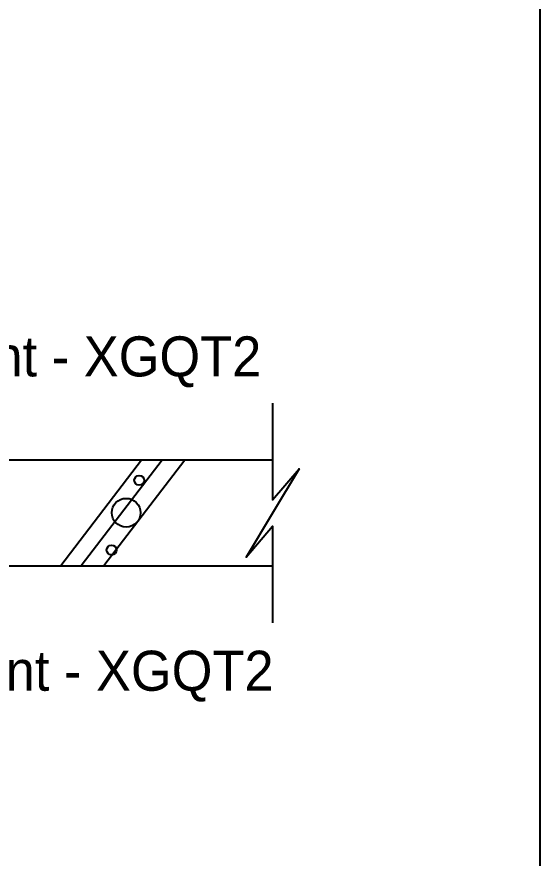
# Model space of a CAD drawing. Header units: millimetres. Extents: x 0 to 42050, y 0 to 29700.
# Drawn here: x 25610 to 27178, y 16130 to 18652 of the extents above; entities that cross this region are included whole.
import ezdxf
from ezdxf.enums import TextEntityAlignment as Align

# ---------------------------------------------------------------- set-up
doc = ezdxf.new("R2010")
doc.units = ezdxf.units.MM
doc.header["$LTSCALE"] = 50
for name, color, linetype in [('2', 2, 'Continuous'), ('4', 4, 'Continuous'), ('7', 7, 'Continuous')]:
    doc.layers.add(name, color=color, linetype=linetype)
doc.styles.add('돋움', font='')
doc.styles.get('돋움').set_extended_font_data('Dotum')

msp = doc.modelspace()

# ---------------------------------------------------------------- linework, layer by layer
at = {"layer": '2'}
msp.add_line((27177.5, 13990.5), (27177.5, 23123.3), dxfattribs=at)
at = {"layer": '4'}
for p, q in [((26375.9, 17323.3), (22107.6, 17323.3)), ((25983.6, 17323.3), (25741.3, 17006.5)), ((26044.7, 17323.3), (25802.3, 17006.5)), ((26112.8, 17323.3), (25870.4, 17006.5)), ((22107.6, 17006.5), (26375.9, 17006.5))]:
    msp.add_line(p, q, dxfattribs=at)
at = {"layer": '4', "elevation": 0}
msp.add_lwpolyline([(26375.9, 17493.7), (26375.9, 17204.5), (26455.1, 17296.9), (26375.9, 17164.9), (26296.7, 17032.9), (26375.9, 17125.3), (26375.9, 16836.1)], dxfattribs=at)
at = {"layer": '4'}
for centre, radius in [((25976.3, 17262.9), 14.7), ((25937, 17165.8), 43), ((25893.4, 17054), 14.7)]:
    msp.add_circle(centre, radius, dxfattribs=at)

# ---------------------------------------------------------------- texts
at = {"layer": '7', "lineweight": 0, "style": '돋움'}
msp.add_text('Flexible Joint - XGQT2', height=120, dxfattribs=at).set_placement((24754.4, 17574.3, 0))
msp.add_text('Flexible Joint - XGQT2', height=120, dxfattribs=at).set_placement((24791.1, 16692.1), align=Align.MIDDLE_LEFT)

doc.saveas('drawing.dxf')
